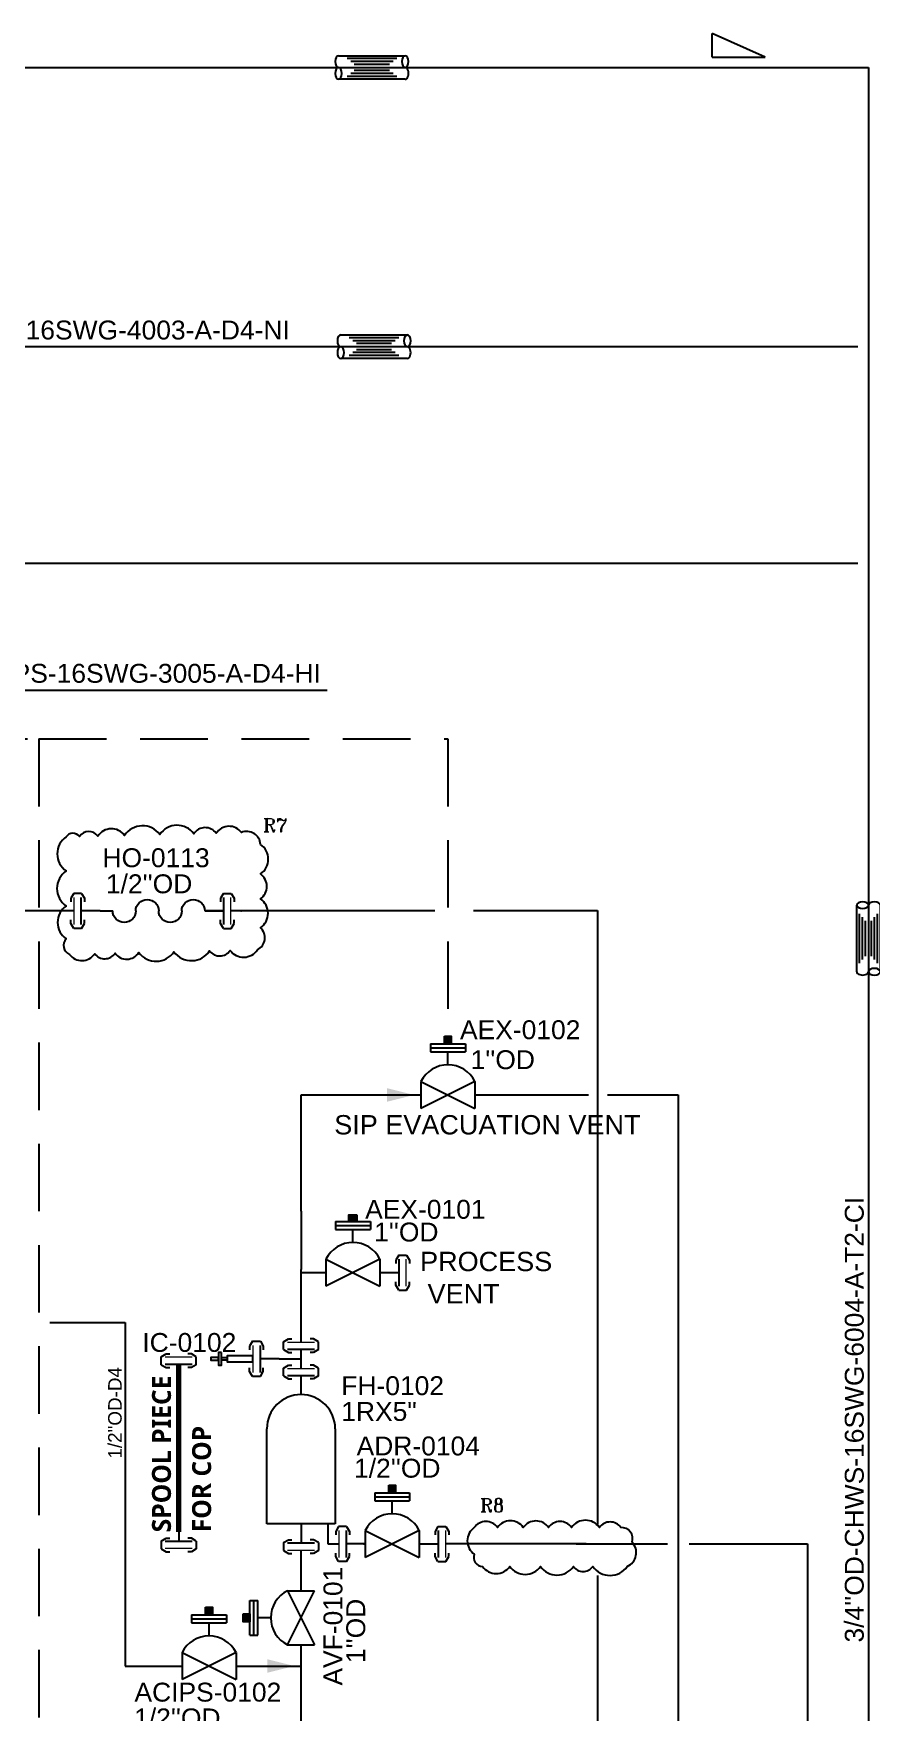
# Model space of a CAD drawing. Header units: millimetres. Extents: x -6754 to 5895, y -4820 to 1016.
# Drawn here: x -3381.7 to -3226.6, y -1590.4 to -1279.5 of the extents above; entities that cross this region are included whole.
import ezdxf

# ---------------------------------------------------------------- set-up
doc = ezdxf.new("R2010")
doc.units = ezdxf.units.MM
doc.linetypes.add('HIDDEN', pattern=[0.375, 0.25, -0.125])
doc.layers.get('0').update_dxf_attribs({"linetype": 'CONTINUOUS'})
for name, color, linetype in [('A---SIGLD-CONN-EL', 7, 'CONTINUOUS'), ('P---PEQID------', 7, 'CONTINUOUS'), ('P---PEQID-TEXT-25-35', 2, 'CONTINUOUS'), ('P---PFLGD------', 7, 'CONTINUOUS'), ('P---PHOSD-TEXT-25-35', 2, 'CONTINUOUS'), ('P---PLINB-CA006', 7, 'CONTINUOUS'), ('P---PLINB-CA037', 7, 'CONTINUOUS'), ('P---PLINB-CHWS011', 7, 'CONTINUOUS'), ('P---PLINB-CIPS005', 7, 'CONTINUOUS'), ('P---PLINB-DRH002', 7, 'CONTINUOUS'), ('P---PLINB-DROD008', 7, 'CONTINUOUS'), ('P---PLINB-DROD016', 7, 'CONTINUOUS'), ('P---PLINB-EX008', 7, 'CONTINUOUS'), ('P---PLINB-EX011', 7, 'CONTINUOUS'), ('P---PLINB-N201', 7, 'CONTINUOUS'), ('P---PLINB-P236', 7, 'CONTINUOUS'), ('P---PLINB-PS023', 7, 'CONTINUOUS'), ('P---PLIND-TEXT-25-35', 2, 'CONTINUOUS'), ('P---PVLSD-TEXT-18-25', 3, 'CONTINUOUS'), ('P---PVLSD-TEXT-25-35', 2, 'CONTINUOUS'), ('P---STRND------', 7, 'CONTINUOUS'), ('P---STRND-TEXT-25-35', 2, 'CONTINUOUS'), ('P---TANKB-V01', 7, 'CONTINUOUS'), ('VALVE', 6, 'CONTINUOUS')]:
    doc.layers.add(name, color=color, linetype=linetype)
doc.styles.add('ROMANS', font='romans.shx')
doc.styles.add('ROMANT', font='romant.shx')
doc.styles.get("Standard").update_dxf_attribs({"font": 'arial.ttf'})
doc.dimstyles.new('ISO-25', dxfattribs={"dimtxt": 2.5, "dimasz": 2.5, "dimexe": 1.25, "dimexo": 0.625, "dimtad": 1, "dimdec": 4, "dimdsep": 46, "dimlunit": 6, "dimtxsty": 'Standard', "dimcen": 2.5, "dimadec": 0, "dimazin": 0, "dimtfac": 1, "dimtdec": 4, "dimtmove": 0, "dimatfit": 3, "dimfxl": 1, "dimtolj": 1, "dimtzin": 0, "dimarcsym": 0})

# ---------------------------------------------------------------- blocks, each defined once
blk = doc.blocks.new('phi_158253411749')
at = {"color": 0, "linetype": 'ByBlock'}
for p, q in [((-5.27, 0), (-5.27, 14.69)), ((5.27, 14.69), (5.27, 0)), ((5.27, 0), (-5.27, 0))]:
    blk.add_line(p, q, dxfattribs=at)
blk.add_arc((0, 14.69), 5.27, 0, 180, dxfattribs=at)
at = {"flags": 1}
for p, rotation in [((0, 19.96), 90), ((0, 0), 270), ((3.7, 0), 270)]:
    blk.add_attdef('PHI_CONNECTIONPOINT', p, '', height=0.1, rotation=rotation, dxfattribs=at)
for tag, p in [('CODE', (10.48, 12.92)), ('SIZE1_PRAJ', (9.13, 8.87)), ('USER1', (11.27, 4.28))]:
    blk.add_attdef(tag, p, '', height=3.5)
blk = doc.blocks.new('rgyjryjyfrjfhjgfgj')
at = {"color": 0, "linetype": 'ByBlock'}
for p, q in [((716.48, 396.87), (717.39, 397.41)), ((716.48, 395.42), (717.39, 394.88)), ((717.39, 397.41), (718.05, 397.41)), ((722.07, 397.41), (721.4, 397.41)), ((722.97, 396.87), (722.07, 397.41)), ((722.97, 395.42), (722.07, 394.88)), ((722.97, 395.42), (722.97, 396.87)), ((717.39, 394.88), (718.05, 394.88)), ((722.07, 394.88), (721.4, 394.88))]:
    blk.add_line(p, q, dxfattribs=at)
at = {"color": 6, "linetype": 'ByBlock'}
blk.add_line((719.73, 391.95), (719.73, 395.48), dxfattribs=at)
at = {"color": 1, "linetype": 'ByBlock', "lineweight": 15}
blk.add_lwpolyline([(717.23, 396.8), (722.23, 396.8)], dxfattribs=at)
at = {"color": 6, "linetype": 'ByBlock'}
blk.add_lwpolyline([(717.23, 395.48), (722.23, 395.48)], dxfattribs=at)
blk = doc.blocks.new('phi_15825218758')
at = {"color": 0, "linetype": 'ByBlock'}
blk.add_line((-3.24, 3.47), (-3.24, 4.92), dxfattribs=at)
blk.add_blockref('rgyjryjyfrjfhjgfgj', (-719.73, -391.95), dxfattribs=at)
at = {"flags": 1}
for p, rotation in [((0, 4.85), 90), ((0, 0), 270)]:
    blk.add_attdef('PHI_CONNECTIONPOINT', p, '', height=0.1, rotation=rotation, dxfattribs=at)
blk = doc.blocks.new('icc')
at = {"color": 0, "linetype": 'ByBlock'}
for points in [[(253.08, 350.51), (257.85, 350.51), (257.85, 349.41), (253.08, 349.41)], [(258.86, 350.2), (257.85, 350.2), (257.85, 349.71), (258.86, 349.71)], [(258.86, 351.15), (259.47, 351.15), (259.47, 348.77), (258.86, 348.77)], [(259.47, 350.2), (260.84, 350.2), (260.84, 349.71), (259.47, 349.71)]]:
    blk.add_lwpolyline(points, close=True, dxfattribs=at)
blk = doc.blocks.new('phi_15578922970')
at = {"color": 0, "linetype": 'ByBlock'}
blk.add_blockref('icc', (-253.08, -349.96), dxfattribs=at)
at = {"ltscale": 10, "flags": 1}
blk.add_attdef('PHI_CONNECTIONPOINT', (0, 0), '', height=0.1, rotation=180, dxfattribs=at)
blk = doc.blocks.new('ADV')
at = {"color": 6}
blk.add_arc((1709.4, 811.99), 5.59, 26.5651, 153.4349, dxfattribs=at)
at = {"layer": 'VALVE'}
for p, q in [((1706.18, 821.46), (1712.63, 821.46)), ((1706.18, 821.46), (1706.18, 819.98)), ((1712.63, 821.46), (1712.63, 819.98)), ((1706.18, 820.72), (1712.63, 820.72)), ((1706.18, 819.98), (1712.63, 819.98)), ((1709.4, 817.58), (1709.4, 819.98)), ((1704.4, 814.49), (1704.4, 809.49)), ((1714.4, 814.49), (1704.4, 809.49)), ((1704.4, 814.49), (1714.4, 809.49)), ((1714.4, 814.49), (1714.4, 809.49))]:
    blk.add_line(p, q, dxfattribs=at)
blk = doc.blocks.new('phi_15863337301')
at = {"color": 0, "linetype": 'ByBlock'}
blk.add_blockref('ADV', (-1709.4, -811.99), dxfattribs=at)
at = {"flags": 1}
blk.add_attdef('PHI_CONNECTIONPOINT', (-5, 0), '', height=0.1, rotation=180, dxfattribs=at)
for tag, p in [('PHI_INSERTPOINT', (0, 0)), ('PHI_CONNECTIONPOINT', (5, 0))]:
    blk.add_attdef(tag, p, '', height=0.1, dxfattribs=at)
for tag, p in [('PRJ_TAG_B', (-8.12, -5.93)), ('DNCALC', (-3.96, -9.44))]:
    blk.add_attdef(tag, p, '', height=2.5)
blk = doc.blocks.new('phi_16765199690')
at = {"color": 0, "linetype": 'ByBlock'}
blk.add_blockref('ADV', (-1709.4, -811.99), dxfattribs=at)
at = {"flags": 1}
blk.add_attdef('PHI_CONNECTIONPOINT', (-5, 0), '', height=0.1, rotation=180, dxfattribs=at)
for tag, p in [('PHI_INSERTPOINT', (0, 0)), ('PHI_CONNECTIONPOINT', (5, 0))]:
    blk.add_attdef(tag, p, '', height=0.1, dxfattribs=at)
at = {"color": 7}
for tag, p in [('PRJ_TAG_B', (-12.54, -6.47)), ('DNCALC', (-8.39, -11.88))]:
    blk.add_attdef(tag, p, '', height=3.5, dxfattribs=at)
blk = doc.blocks.new('phi_158624437617')
at = {"color": 0, "linetype": 'ByBlock'}
blk.add_line((-3.24, 3.47), (-3.24, 4.92), dxfattribs=at)
blk.add_blockref('rgyjryjyfrjfhjgfgj', (-719.73, -391.95), dxfattribs=at)
at = {"flags": 1}
for p, rotation in [((0, 4.85), 90), ((0, 0), 270)]:
    blk.add_attdef('PHI_CONNECTIONPOINT', p, '', height=0.1, rotation=rotation, dxfattribs=at)
blk = doc.blocks.new('A$C66D9105F')
at = {"color": 5}
for p, q in [((0, 0), (0, 4.35)), ((9.77, 0), (0, 4.35)), ((0, 0), (9.77, 0))]:
    blk.add_line(p, q, dxfattribs=at)
blk = doc.blocks.new('ddbh')
at = {"color": 0, "linetype": 'Continuous'}
for p, q in [((102.1, 115.7), (146.6, 115.7)), ((146.6, 100), (102.1, 100))]:
    blk.add_line(p, q, dxfattribs=at)
at = {"color": 5, "linetype": 'Continuous'}
for p, q in [((107.8, 113.8), (140.9, 113.8)), ((107.8, 101.9), (140.9, 101.9)), ((110.2, 111.8), (138.5, 111.8)), ((110.2, 103.9), (138.5, 103.9)), ((112.6, 109.9), (136.1, 109.9)), ((112.6, 105.8), (136.1, 105.8))]:
    blk.add_line(p, q, dxfattribs=at)
at = {"color": 0, "linetype": 'Continuous'}
for centre, start_param, end_param in [((102.1, 111.8), 0, 3.141593), ((146.6, 103.9), 3.141593, 6.283185)]:
    blk.add_ellipse(centre, major_axis=(0, 3.93), ratio=0.568604, start_param=start_param, end_param=end_param, dxfattribs=at)
at = {"color": 0, "linetype": 'Continuous', "extrusion": (0, 0, -1)}
for centre, major_axis in [((146.6, 111.8), (0, 3.93)), ((102.1, 103.9), (0, -3.93))]:
    blk.add_ellipse(centre, major_axis=major_axis, ratio=0.568604, dxfattribs=at)
blk = doc.blocks.new('phi_16781899102')
at = {"color": 0, "linetype": 'ByBlock', "xscale": 0.395994, "yscale": 0.395994, "zscale": 0.395994}
blk.add_blockref('ddbh', (-40.44, -42.71), dxfattribs=at)
at = {"flags": 1}
for p, rotation in [((0, 0), 180), ((17.62, 0), 90)]:
    blk.add_attdef('PHI_INSERTPOINT', p, '', height=0.1, rotation=rotation, dxfattribs=at)
blk = doc.blocks.new('gbng')
at = {"color": 0, "linetype": 'Continuous'}
for p, q in [((102.1, 150.2), (146.6, 150.2)), ((146.6, 134.5), (102.1, 134.5))]:
    blk.add_line(p, q, dxfattribs=at)
at = {"color": 1, "linetype": 'Continuous'}
for p, q in [((107.8, 148.3), (140.9, 148.3)), ((110.2, 146.3), (138.5, 146.3)), ((107.8, 136.4), (140.9, 136.4)), ((110.2, 138.4), (138.5, 138.4)), ((112.6, 144.4), (136.1, 144.4)), ((112.6, 140.3), (136.1, 140.3))]:
    blk.add_line(p, q, dxfattribs=at)
at = {"color": 0, "linetype": 'Continuous'}
for centre, start_param, end_param in [((102.1, 146.3), 0, 3.141593), ((146.6, 138.4), 3.141593, 6.283185)]:
    blk.add_ellipse(centre, major_axis=(0, 3.93), ratio=0.568604, start_param=start_param, end_param=end_param, dxfattribs=at)
at = {"color": 0, "linetype": 'Continuous', "extrusion": (0, 0, -1)}
for centre, major_axis in [((146.6, 146.3), (0, 3.93)), ((102.1, 138.4), (0, -3.93))]:
    blk.add_ellipse(centre, major_axis=major_axis, ratio=0.568604, dxfattribs=at)
blk = doc.blocks.new('phi_16781898880')
at = {"color": 0, "linetype": 'ByBlock', "xscale": 0.395994, "yscale": 0.395994, "zscale": 0.395994}
blk.add_blockref('gbng', (-40.44, -56.37), dxfattribs=at)
at = {"flags": 1}
for p, rotation in [((0, 0), 180), ((17.62, 0), 90)]:
    blk.add_attdef('PHI_INSERTPOINT', p, '', height=0.1, rotation=rotation, dxfattribs=at)
blk = doc.blocks.new('hhg')
at = {"color": 6}
for centre, start, end in [((385.22, 231.26), 0, 180), ((395.86, 231.26), 0, 180), ((390.54, 231.26), 180, 0), ((401.18, 231.26), 180, 0)]:
    blk.add_arc(centre, 2.66, start, end, dxfattribs=at)
blk = doc.blocks.new('phi_158624461021')
at = {"color": 0, "linetype": 'ByBlock', "xscale": 0.8, "yscale": 0.8, "zscale": 0.8}
blk.add_blockref('hhg', (-306.05, -185.01), dxfattribs=at)
for tag, p, height in [('CODE', (2.57, 8.01), 3.5), ('DN', (4.94, 3.52), 3.5), ('DNCALC', (4.94, 3.52), 2)]:
    blk.add_attdef(tag, p, '', height=height)
at = {"flags": 1}
blk.add_attdef('PHI_CONNECTIONPOINT', (0, 0), '', height=0.08, rotation=180, dxfattribs=at)
blk.add_attdef('PHI_CONNECTIONPOINT', (17.03, 0), '', height=0.08, dxfattribs=at)

msp = doc.modelspace()

# ---------------------------------------------------------------- hatches: boundary and pattern name
h = msp.add_hatch(color=1)
h.dxf.hatch_style = 1
h.paths.add_polyline_path([(-3304.39, -1466.6), (-3304.39, -1465.15), (-3305.63, -1465.15), (-3305.63, -1466.6)])
h = msp.add_hatch(color=1)
h.dxf.hatch_style = 1
h.paths.add_polyline_path([(-3323.32, -1499.52), (-3321.87, -1499.52), (-3321.87, -1498.28), (-3323.32, -1498.28)])
h = msp.add_hatch(color=1)
h.dxf.hatch_style = 1
h.paths.add_polyline_path([(-3314.7, -1549.77), (-3314.7, -1548.33), (-3315.94, -1548.33), (-3315.94, -1549.77)])
h = msp.add_hatch(color=1)
h.dxf.hatch_style = 1
h.paths.add_polyline_path([(-3348.61, -1572.38), (-3348.61, -1570.93), (-3349.85, -1570.93), (-3349.85, -1572.38)])
h = msp.add_hatch(color=1)
h.dxf.hatch_style = 1
h.paths.add_polyline_path([(-3341.66, -1573.64), (-3341.66, -1572.19), (-3342.9, -1572.19), (-3342.9, -1573.64)])

# ---------------------------------------------------------------- linework, layer by layer
at = {"color": 6}
msp.add_line((-3336.25, -1524.95), (-3332.2, -1524.95), dxfattribs=at)
for p, q in [((-3327.26, -1555.52), (-3327.26, -1559.24)), ((-3332.2, -1567.91), (-3332.2, -1560.37)), ((-3327.26, -1559.24), (-3325.18, -1559.24)), ((-3332.2, -1613.08), (-3332.2, -1577.91))]:
    msp.add_line(p, q)
at = {"color": 1}
for points in [[(-3375.68, -1428.26, 0.520567), (-3375.68, -1434.57, 0.520567), (-3375.68, -1441.08, 0.520567), (-3375.68, -1447.15, 0.520567), (-3375.06, -1450.03, 0.520567), (-3370.39, -1449.91, 0.520567), (-3366.62, -1449.82, 0.520567), (-3362.2, -1449.71, 0.520567), (-3355.72, -1449.55, 0.520567), (-3349.11, -1449.39, 0.520567), (-3345.33, -1449.3, 0.520567), (-3340.25, -1449.17, 0.520567), (-3339.7, -1445.11, 0.520567), (-3339.7, -1439.74, 0.520567), (-3339.7, -1435.14, 0.520567), (-3339.7, -1429.65, 0.520567), (-3343.23, -1427.46, 0.520567), (-3347.89, -1427.58, 0.520567), (-3352.03, -1427.68, 0.520567), (-3358.34, -1427.83, 0.520567), (-3364.85, -1427.99, 0.520567), (-3369.81, -1428.12, 0.520567), (-3373.22, -1428.2, 0.520567)], [(-3300.13, -1556.18, 0.520567), (-3300.13, -1561.14, 0.520567), (-3298.59, -1563.4, 0.520567), (-3293.54, -1563.4, 0.520567), (-3287.87, -1563.4, 0.520567), (-3281.79, -1563.4, 0.520567), (-3278.18, -1563.4, 0.520567), (-3271.81, -1563.4, 0.520567), (-3270.92, -1558.91, 0.520567), (-3273.01, -1556.18, 0.520567), (-3276.97, -1556.18, 0.520567), (-3282.13, -1556.18, 0.520567), (-3286.39, -1556.18, 0.520567), (-3291.06, -1556.18, 0.520567), (-3295.82, -1556.18, 0.520567)]]:
    msp.add_lwpolyline(points, format="xyb", close=True, dxfattribs=at)
for points in [[(-3305.63, -1465.15), (-3304.39, -1465.15), (-3304.39, -1466.6), (-3305.63, -1466.6)], [(-3321.87, -1498.28), (-3321.87, -1499.52), (-3323.32, -1499.52), (-3323.32, -1498.28)], [(-3315.94, -1548.33), (-3314.7, -1548.33), (-3314.7, -1549.77), (-3315.94, -1549.77)], [(-3349.85, -1570.93), (-3348.61, -1570.93), (-3348.61, -1572.38), (-3349.85, -1572.38)], [(-3342.9, -1572.19), (-3341.66, -1572.19), (-3341.66, -1573.64), (-3342.9, -1573.64)]]:
    msp.add_lwpolyline(points, close=True, dxfattribs=at)
at = {"linetype": 'HIDDEN', "ltscale": 50, "const_width": 1}
msp.add_lwpolyline([(-3354.83, -1525.97), (-3354.83, -1557.01)], dxfattribs=at)
at = {"layer": 'A---SIGLD-CONN-EL', "color": 7, "linetype": 'HIDDEN', "ltscale": 50}
for points in [[(-3414.06, -1410.12), (-3380.7, -1410.12)], [(-3380.7, -1410.12), (-3380.7, -1623.94)], [(-3380.7, -1410.12), (-3305.01, -1410.12)], [(-3305.01, -1410.12), (-3305.01, -1466.6)]]:
    msp.add_lwpolyline(points, dxfattribs=at)
at = {"layer": 'P---PLINB-CA006', "color": 152, "linetype": 'Continuous', "ltscale": 0.1}
msp.add_lwpolyline([(-3414.06, -1377.6), (-3229.15, -1377.6)], dxfattribs=at)
at = {"layer": 'P---PLINB-CA037', "color": 152, "linetype": 'Continuous', "ltscale": 0.1}
msp.add_lwpolyline([(-3414.06, -1337.45), (-3229.15, -1337.45)], dxfattribs=at)
at = {"layer": 'P---PLINB-CHWS011', "color": 5, "linetype": 'Continuous', "ltscale": 0.1}
for points in [[(-3414.06, -1285.76), (-3227.15, -1285.76)], [(-3227.15, -1285.76), (-3227.15, -1764.44)]]:
    msp.add_lwpolyline(points, dxfattribs=at)
at = {"layer": 'P---PLINB-CIPS005', "color": 62, "linetype": 'Continuous', "ltscale": 0.1}
for points in [[(-3378.7, -1518.19), (-3364.78, -1518.19)], [(-3364.78, -1518.19), (-3364.78, -1562.05)], [(-3364.78, -1557.43), (-3364.78, -1581.84)], [(-3364.78, -1581.84), (-3354.23, -1581.84)], [(-3344.23, -1581.84), (-3332.2, -1581.84)]]:
    msp.add_lwpolyline(points, dxfattribs=at)
at = {"layer": 'P---PLINB-CIPS005', "color": 62, "linetype": 'ByBlock'}
msp.add_solid([(-3333.45, -1581.84), (-3338.45, -1583.09), (-3338.45, -1580.59)], dxfattribs=at)
at = {"layer": 'P---PLINB-DRH002', "color": 7, "linetype": 'Continuous', "ltscale": 0.1}
for points in [[(-3343.33, -1441.98), (-3345.18, -1441.98)], [(-3343.33, -1441.98), (-3343.19, -1441.98)], [(-3279.45, -1559.24), (-3305.47, -1559.24)], [(-3281.3, -1559.24), (-3264.37, -1559.24)], [(-3279.45, -1559.24), (-3279.31, -1559.24)], [(-3260.37, -1559.24), (-3238.43, -1559.24)], [(-3238.43, -1559.24), (-3238.43, -1896.55)]]:
    msp.add_lwpolyline(points, dxfattribs=at)
at = {"layer": 'P---PLINB-DROD016', "color": 7, "linetype": 'Continuous', "ltscale": 0.1}
for points in [[(-3369.35, -1441.98), (-3367.06, -1441.98)], [(-3320.63, -1559.24), (-3320.32, -1559.24)]]:
    msp.add_lwpolyline(points, dxfattribs=at)
at = {"layer": 'P---PLINB-EX008', "color": 232, "linetype": 'Continuous', "ltscale": 0.1}
for points in [[(-3332.2, -1508.98), (-3332.2, -1508.4)], [(-3332.2, -1521.86), (-3332.2, -1508.98)]]:
    msp.add_lwpolyline(points, dxfattribs=at)
at = {"layer": 'P---PLINB-EX011', "color": 232, "linetype": 'Continuous', "ltscale": 0.1}
for points in [[(-3332.2, -1497.6), (-3332.2, -1476.07)], [(-3332.2, -1476.07), (-3310.01, -1476.07)], [(-3300.01, -1476.07), (-3278.97, -1476.07)], [(-3275.45, -1476.07), (-3262.37, -1476.07)], [(-3262.37, -1476.07), (-3262.37, -1959.96)], [(-3332.2, -1497.6), (-3332.2, -1508.4)]]:
    msp.add_lwpolyline(points, dxfattribs=at)
at = {"layer": 'P---PLINB-EX011', "color": 232, "linetype": 'ByBlock'}
msp.add_solid([(-3311.26, -1476.07), (-3316.26, -1477.32), (-3316.26, -1474.82)], dxfattribs=at)
at = {"layer": 'P---PLINB-P236', "color": 232, "linetype": 'Continuous', "ltscale": 0.1}
msp.add_lwpolyline([(-3332.2, -1508.98), (-3327.59, -1508.98)], dxfattribs=at)
at = {"layer": 'P---PLINB-PS023', "color": 32, "linetype": 'Continuous', "ltscale": 0.1}
for points in [[(-3399.62, -1441.93), (-3374.2, -1441.93)], [(-3350.03, -1441.93), (-3346.5, -1441.93)], [(-3345.18, -1441.93), (-3307.45, -1441.93)], [(-3300.29, -1441.93), (-3277.31, -1441.93)], [(-3277.31, -1441.93), (-3277.31, -1555.64)], [(-3277.31, -1565.08), (-3277.31, -1749.45)]]:
    msp.add_lwpolyline(points, dxfattribs=at)

# ---------------------------------------------------------------- block references
msp.add_blockref('A$C66D9105F', (-3256.07, -1283.83))
at = {"layer": 'P---PEQID------', "xscale": 0.7, "yscale": 0.7, "zscale": 0.7}
for name, p, rotation in [('phi_16781899102', (-3312.92, -1285.76), 180), ('phi_16781898880', (-3312.53, -1337.48), 180), ('phi_16781899102', (-3227.15, -1453.24), 90)]:
    msp.add_blockref(name, p, dxfattribs=dict(at, rotation=rotation))
at = {"layer": 'P---PEQID------', "xscale": -1}
msp.add_blockref('phi_15578922970', (-3341.11, -1524.95), dxfattribs=at)
at = {"layer": 'P---PFLGD------', "xscale": -1}
for p, rotation in [((-3336.25, -1524.95), 90), ((-3332.2, -1555.52), 180)]:
    msp.add_blockref('phi_15825218758', p, dxfattribs=dict(at, rotation=rotation))
at = {"layer": 'P---PLINB-DROD008'}
ref = msp.add_blockref('phi_158624461021', (-3350.03, -1441.98), dxfattribs=dict(at, xscale=-1))
ref.add_attrib('DN', "1/2''OD", (-3368.32, -1438.71), dxfattribs={"layer": 'P---PHOSD-TEXT-25-35', "color": 7, "height": 3.5})
ref.add_attrib('CODE', 'HO-0113', (-3368.95, -1433.88), dxfattribs={"layer": 'P---PHOSD-TEXT-25-35', "color": 7, "height": 3.5})
at = {"layer": 'P---PLINB-DROD008', "rotation": 90.00000000000001}
msp.add_blockref('phi_158624437617', (-3369.35, -1441.98), dxfattribs=at)
at = {"layer": 'P---PLINB-DROD008', "xscale": -1, "rotation": 270}
msp.add_blockref('phi_158624437617', (-3350.03, -1441.98), dxfattribs=at)
at = {"layer": 'P---PLINB-DROD016', "xscale": -1, "rotation": 90}
msp.add_blockref('phi_15825218758', (-3320.32, -1559.24), dxfattribs=at)
at = {"layer": 'P---PLINB-DROD016', "rotation": 270}
msp.add_blockref('phi_15825218758', (-3310.32, -1559.24), dxfattribs=at)
at = {"layer": 'P---PLINB-N201'}
for p in [(-3332.2, -1526.71), (-3332.2, -1531.57)]:
    msp.add_blockref('phi_15825218758', p, dxfattribs=at)
at = {"layer": 'P---PLINB-N201', "xscale": -1}
msp.add_blockref('phi_15825218758', (-3354.83, -1529.5), dxfattribs=at)
at = {"layer": 'P---PLINB-N201', "rotation": 180}
msp.add_blockref('phi_15825218758', (-3354.83, -1555.24), dxfattribs=at)
at = {"layer": 'P---PLINB-P236', "xscale": -1, "rotation": 270}
msp.add_blockref('phi_158624437617', (-3317.59, -1508.98), dxfattribs=at)
at = {"layer": 'P---STRND------'}
ref = msp.add_blockref('phi_158253411749', (-3332.2, -1555.52), dxfattribs=dict(at, xscale=1.2, yscale=1.2, zscale=1.2))
ref.add_attrib('USER1', '1RX5"', (-3324.75, -1536.44), dxfattribs={"layer": 'P---STRND-TEXT-25-35', "color": 7, "height": 3.5})
ref.add_attrib('CODE', 'FH-0102', (-3324.75, -1531.67), dxfattribs={"layer": 'P---STRND-TEXT-25-35', "color": 7, "height": 3.5})
at = {"layer": 'P---TANKB-V01'}
ref = msp.add_blockref('phi_15863337301', (-3305.01, -1476.07), dxfattribs=dict(at, zscale=-1))
ref.add_attrib('DNCALC', "1''OD", (-3300.82, -1471.29), dxfattribs={"layer": 'P---PVLSD-TEXT-18-25', "color": 7, "height": 3.5})
ref.add_attrib('PRJ_TAG_B', 'AEX-0102', (-3302.77, -1465.74), dxfattribs={"layer": 'P---PVLSD-TEXT-18-25', "color": 7, "height": 3.5})
ref = msp.add_blockref('phi_15863337301', (-3322.59, -1508.98), dxfattribs=dict(at, zscale=-1))
ref.add_attrib('DNCALC', "1''OD", (-3318.67, -1503.21), dxfattribs={"layer": 'P---PVLSD-TEXT-18-25', "color": 7, "height": 3.5})
ref.add_attrib('PRJ_TAG_B', 'AEX-0101', (-3320.33, -1499), dxfattribs={"layer": 'P---PVLSD-TEXT-18-25', "color": 7, "height": 3.5})
at = {"layer": 'P---TANKB-V01', "extrusion": (2.46519e-32, -2.44929e-16, -1)}
ref = msp.add_blockref('phi_15863337301', (3315.32, -1559.24), dxfattribs=dict(at, xscale=-1, zscale=-1))
ref.add_attrib('DNCALC', "1/2''OD", (-3322.38, -1546.95), dxfattribs={"layer": 'P---PVLSD-TEXT-18-25', "color": 7, "height": 3.5})
ref.add_attrib('PRJ_TAG_B', 'ADR-0104', (-3321.91, -1542.83), dxfattribs={"layer": 'P---PVLSD-TEXT-18-25', "color": 7, "height": 3.5})
at = {"layer": 'P---TANKB-V01'}
ref = msp.add_blockref('phi_16765199690', (-3332.2, -1572.91), dxfattribs=dict(at, rotation=90.00000000000001))
ref.add_attrib('DNCALC', "1''OD", (-3320.32, -1581.3), dxfattribs={"layer": 'P---PVLSD-TEXT-25-35', "color": 7, "height": 3.5, "rotation": 90})
ref.add_attrib('PRJ_TAG_B', 'AVF-0101', (-3324.54, -1585.46), dxfattribs={"layer": 'P---PVLSD-TEXT-25-35', "color": 7, "height": 3.5, "rotation": 90})
ref = msp.add_blockref('phi_15863337301', (-3349.23, -1581.84), dxfattribs=dict(at, zscale=-1))
ref.add_attrib('DNCALC', "1/2''OD", (-3363.09, -1593.2), dxfattribs={"layer": 'P---PVLSD-TEXT-18-25', "color": 7, "height": 3.5})
ref.add_attrib('PRJ_TAG_B', 'ACIPS-0102', (-3363.03, -1588.43), dxfattribs={"layer": 'P---PVLSD-TEXT-18-25', "color": 7, "height": 3.5})

# ---------------------------------------------------------------- texts
at = {"lineweight": 13}
msp.add_text("1/2''OD-CA-16SWG-4003-A-D4-NI", height=3.5, dxfattribs=at).set_placement((-3409.22, -1336.14))
at = {"char_height": 2.5, "attachment_point": 1, "style": 'ROMANT'}
for s, insert in [('R7', (-3339.22, -1424.85)), ('R8', (-3299.07, -1550.81))]:
    msp.add_mtext_dynamic_manual_height_columns(s, width=2.6741, gutter_width=12.5, heights=[0], dxfattribs=dict(at, insert=insert))
at = {"color": 1, "width": 81.0267, "attachment_point": 1}
for s, insert, char_height in [('{\\C1;SIP EVACUATION VENT}', (-3326.05, -1479.8), 3.5805), ('PROCESS\\P VENT', (-3310.16, -1505.12), 3.581)]:
    msp.add_mtext(s, dxfattribs=dict(at, insert=insert, char_height=char_height))
at = {"insert": (-3367.9, -1543.42), "char_height": 2.5, "attachment_point": 1, "rotation": 90}
msp.add_mtext_dynamic_manual_height_columns('\\A1;1/2"OD-D4', width=58.7469, gutter_width=12.5, heights=[0], dxfattribs=at)
at = {"char_height": 3.5, "attachment_point": 1, "rotation": 90, "style": 'ROMANS'}
for s, insert in [('{\\fSegoe UI Semibold|b0|i0|c0|p34;SPOOL PIECE}', (-3359.78, -1557.08)), ('{\\fSegoe UI Semibold|b0|i0|c0|p34;FOR COP}', (-3352.35, -1557.08))]:
    msp.add_mtext_dynamic_manual_height_columns(s, width=64.4856, gutter_width=0.5, heights=[0], dxfattribs=dict(at, insert=insert))
at = {"layer": 'P---PEQID-TEXT-25-35', "color": 7}
msp.add_text('IC-0102', height=3.5, dxfattribs=at).set_placement((-3361.57, -1523.66))
at = {"layer": 'P---PLIND-TEXT-25-35', "color": 7}
msp.add_text("1 1/2''OD-PS-16SWG-3005-A-D4-HI", height=3.5, dxfattribs=at).set_placement((-3407.28, -1399.72))
msp.add_text("3/4''OD-CHWS-16SWG-6004-A-T2-CI", height=3.5, rotation=90, dxfattribs=at).set_placement((-3228.04, -1577.49))

# ---------------------------------------------------------------- leaders
at = {"lineweight": 13}
msp.add_leader([(-3416.06, -1401.12), (-3327.34, -1401.12)], dimstyle='ISO-25', override={"dimtxt": 3.5, "dimasz": 5, "dimexe": 1.4, "dimgap": 0.625, "dimtad": 0, "dimclrt": 2, "dimtix": 1}, dxfattribs=at)

doc.saveas('drawing.dxf')
